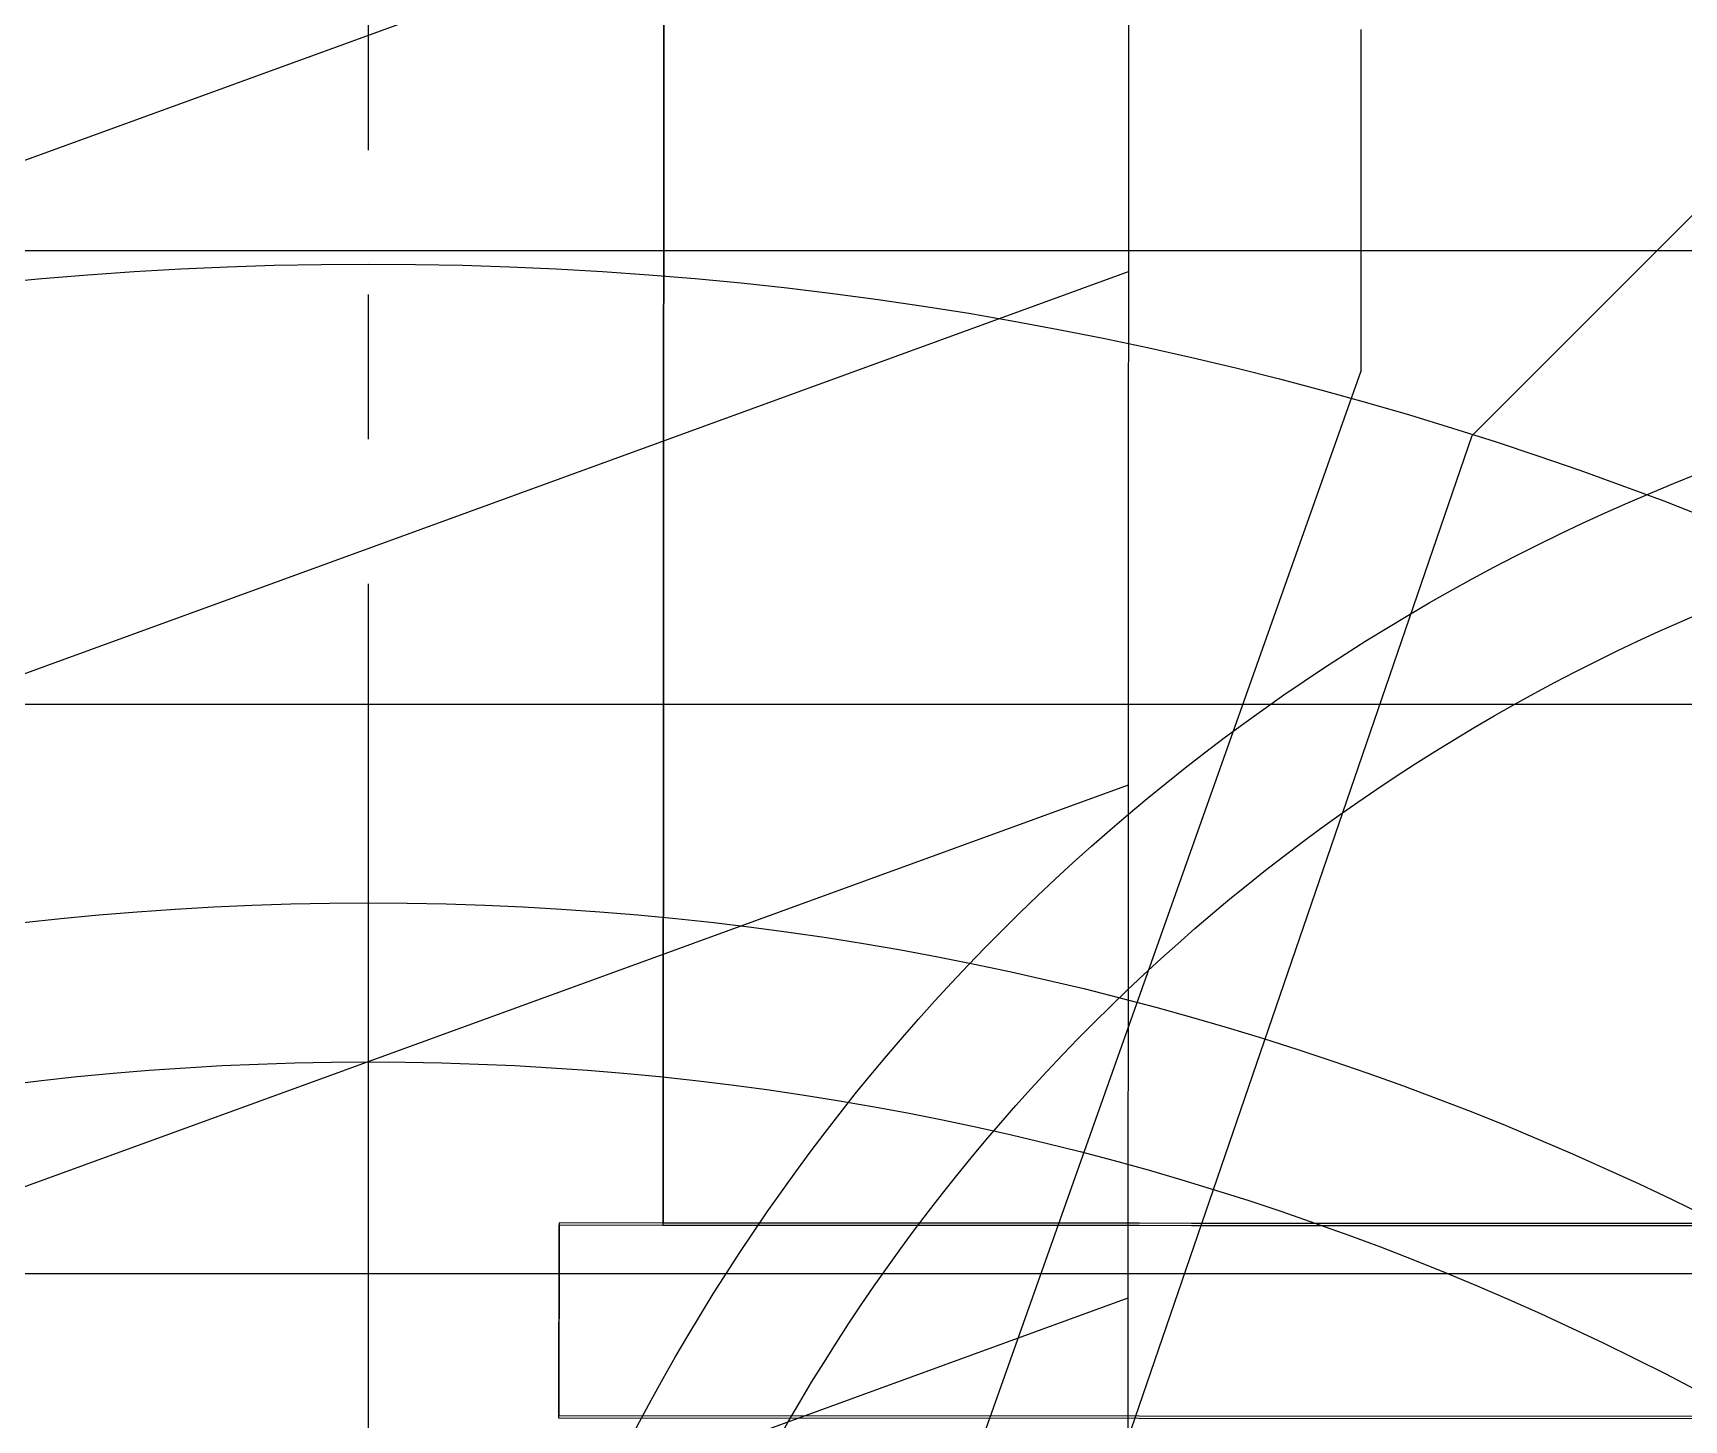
# Model space of a CAD drawing. Extents: x -381 to 213, y -63 to 250.
# Drawn here: x -121.53 to -104.41, y 38.45 to 52.83 of the extents above; entities that cross this region are included whole.
import ezdxf

# ---------------------------------------------------------------- set-up
doc = ezdxf.new("R2010")
doc.units = 0
doc.header["$MEASUREMENT"] = 0
for name, pattern in [('K5LT65535', [0]), ('K5LT_AXLED', [19.5, 15, -1.5, 1.5, -1.5]), ('K5LT_BASIC', [0])]:
    doc.linetypes.add(name, pattern=pattern)
doc.layers.add('Системный слой', color=7, linetype='Continuous')

# ---------------------------------------------------------------- blocks, each defined once
blk = doc.blocks.new('*U')
at = {"layer": 'Системный слой', "color": 5, "linetype": 'K5LT_BASIC'}
for p, q in [((-125.9, 86.86), (-125.928, 33.86)), ((-110.178, 33.852), (-110.15, 86.852)), ((97.099, 86.856), (97.07, 33.856)), ((-127.008, 33.861), (-127.009, 31.861)), ((-109.008, 33.851), (-127.008, 33.861)), ((-125.928, 33.86), (-110.178, 33.852)), ((95.99, 33.857), (95.989, 31.857)), ((113.99, 33.847), (95.99, 33.857)), ((97.07, 33.856), (112.82, 33.848)), ((-127.009, 31.861), (-109.009, 31.851)), ((95.989, 31.857), (113.989, 31.847)), ((43.495, 21.831), (-41.505, 21.831)), ((33.378, 11.223), (-46.622, 11.223))]:
    blk.add_line(p, q, dxfattribs=at)
at = {"layer": 'Системный слой', "color": 30, "linetype": 'K5LT_AXLED'}
for p, q in [((94.013, 5.981), (94.013, 74.478)), ((94.013, 5.981), (94.013, 74.478)), ((94.013, 5.982), (94.013, 72.497)), ((94.013, 5.982), (94.013, 72.497)), ((94.013, 5.981), (94.013, 70.516)), ((94.013, 5.981), (94.013, 70.516))]:
    blk.add_line(p, q, dxfattribs=at)
blk = doc.blocks.new('*F')
at = {"layer": 'Системный слой', "color": 5, "linetype": 'K5LT65535'}
for points in [[(-51.102, 49.761), (-128.234, 22.87), (-130.112, 20.429), (-130.112, 14.065), (-53.877, 14.065), (-43.829, 42.392), (-43.829, 45.933)], [(-51.58, 12.152), (-51.58, 15.788), (-42.68, 41.722), (-39.714, 44.689), (1.149, 44.689), (2.728, 43.11), (2.728, -18.333), (0.766, -21.534), (-1.148, -21.534)], [(-2.296, 17.128), (-38.374, 17.128), (-38.374, 39.425), (-36.125, 41.674), (-4.114, 41.674), (-2.313, 39.736), (-2.296, 17.128)]]:
    blk.add_lwpolyline(points, dxfattribs=at)
at = {"layer": 'Системный слой', "color": 5, "linetype": 'K5LT_BASIC'}
for centre, radius in [((94.013, 5.981), 62.534), ((94.013, 5.981), 62.534), ((94.013, 5.981), 37.817), ((94.013, 5.981), 37.817), ((94.013, 5.981), 31.192), ((94.013, 5.981), 31.192), ((94.013, 5.982), 29.543), ((94.013, 5.982), 29.543), ((-0.009, -0.168), 21.15), ((-0.009, -0.168), 19.8)]:
    blk.add_circle(centre, radius, dxfattribs=at)
at = {"layer": 'Системный слой'}
blk.add_blockref('*U', (0, 0), dxfattribs=at)
blk.add_blockref('*U', (0, 0), dxfattribs=at)
blk.add_blockref('*U', (0, 0), dxfattribs=at)
blk.add_blockref('*U', (0, 0), dxfattribs=at)
blk.add_blockref('*U', (0, 0), dxfattribs=at)
blk.add_blockref('*U', (0, 0), dxfattribs=at)
blk.add_blockref('*U', (0, 0), dxfattribs=at)
blk.add_blockref('*U', (0, 0), dxfattribs=at)
blk.add_blockref('*U', (0, 0), dxfattribs=at)
blk.add_blockref('*U', (0, 0), dxfattribs=at)
blk.add_blockref('*U', (0, 0), dxfattribs=at)
blk.add_blockref('*U', (0, 0), dxfattribs=at)
blk.add_blockref('*U', (0, 0), dxfattribs=at)
blk.add_blockref('*U', (0, 0), dxfattribs=at)
blk.add_blockref('*U', (0, 0), dxfattribs=at)
blk.add_blockref('*U', (0, 0), dxfattribs=at)
blk.add_blockref('*U', (0, 0), dxfattribs=at)
blk.add_blockref('*U', (0, 0), dxfattribs=at)
blk.add_blockref('*U', (0, 0), dxfattribs=at)
blk.add_blockref('*U', (0, 0), dxfattribs=at)
blk.add_blockref('*U', (0, 0), dxfattribs=at)
blk.add_blockref('*U', (0, 0), dxfattribs=at)
blk.add_blockref('*U', (0, 0), dxfattribs=at)
blk.add_blockref('*U', (0, 0), dxfattribs=at)
blk.add_blockref('*U', (0, 0), dxfattribs=at)
blk.add_blockref('*U', (0, 0), dxfattribs=at)
blk.add_blockref('*U', (0, 0), dxfattribs=at)
blk.add_blockref('*U', (0, 0), dxfattribs=at)
blk.add_blockref('*U', (0, 0), dxfattribs=at)
blk.add_blockref('*U', (0, 0), dxfattribs=at)
blk.add_blockref('*U', (0, 0), dxfattribs=at)
blk.add_blockref('*U', (0, 0), dxfattribs=at)
blk.add_blockref('*U', (0, 0), dxfattribs=at)
blk.add_blockref('*U', (0, 0), dxfattribs=at)
blk.add_blockref('*U', (0, 0), dxfattribs=at)
blk.add_blockref('*U', (0, 0), dxfattribs=at)
blk.add_blockref('*U', (0, 0), dxfattribs=at)
blk.add_blockref('*U', (0, 0), dxfattribs=at)
blk.add_blockref('*U', (0, 0), dxfattribs=at)
blk.add_blockref('*U', (0, 0), dxfattribs=at)
blk.add_blockref('*U', (0, 0), dxfattribs=at)
blk.add_blockref('*U', (0, 0), dxfattribs=at)
blk.add_blockref('*U', (0, 0), dxfattribs=at)
blk.add_blockref('*U', (0, 0), dxfattribs=at)
blk.add_blockref('*U', (0, 0), dxfattribs=at)
blk.add_blockref('*U', (0, 0), dxfattribs=at)
blk.add_blockref('*U', (0, 0), dxfattribs=at)
blk.add_blockref('*U', (0, 0), dxfattribs=at)
blk.add_blockref('*U', (0, 0), dxfattribs=at)
blk.add_blockref('*U', (0, 0), dxfattribs=at)
blk.add_blockref('*U', (0, 0), dxfattribs=at)
blk.add_blockref('*U', (0, 0), dxfattribs=at)
blk.add_blockref('*U', (0, 0), dxfattribs=at)
blk.add_blockref('*U', (0, 0), dxfattribs=at)
blk.add_blockref('*U', (0, 0), dxfattribs=at)
blk.add_blockref('*U', (0, 0), dxfattribs=at)
blk.add_blockref('*U', (0, 0), dxfattribs=at)
blk.add_blockref('*U', (0, 0), dxfattribs=at)
blk.add_blockref('*U', (0, 0), dxfattribs=at)
blk.add_blockref('*U', (0, 0), dxfattribs=at)
blk.add_blockref('*U', (0, 0), dxfattribs=at)
blk.add_blockref('*U', (0, 0), dxfattribs=at)
blk.add_blockref('*U', (0, 0), dxfattribs=at)
blk.add_blockref('*U', (0, 0), dxfattribs=at)
blk.add_blockref('*U', (0, 0), dxfattribs=at)
blk.add_blockref('*U', (0, 0), dxfattribs=at)
blk.add_blockref('*U', (0, 0), dxfattribs=at)
blk.add_blockref('*U', (0, 0), dxfattribs=at)
blk.add_blockref('*U', (0, 0), dxfattribs=at)
blk.add_blockref('*U', (0, 0), dxfattribs=at)
blk.add_blockref('*U', (0, 0), dxfattribs=at)
blk.add_blockref('*U', (0, 0), dxfattribs=at)
blk.add_blockref('*U', (0, 0), dxfattribs=at)
blk.add_blockref('*U', (0, 0), dxfattribs=at)
blk.add_blockref('*U', (0, 0), dxfattribs=at)
blk.add_blockref('*U', (0, 0), dxfattribs=at)
blk.add_blockref('*U', (0, 0), dxfattribs=at)
blk.add_blockref('*U', (0, 0), dxfattribs=at)
blk.add_blockref('*U', (0, 0), dxfattribs=at)
blk.add_blockref('*U', (0, 0), dxfattribs=at)
blk.add_blockref('*U', (0, 0), dxfattribs=at)
blk.add_blockref('*U', (0, 0), dxfattribs=at)
blk.add_blockref('*U', (0, 0), dxfattribs=at)
blk.add_blockref('*U', (0, 0), dxfattribs=at)
blk.add_blockref('*U', (0, 0), dxfattribs=at)
blk.add_blockref('*U', (0, 0), dxfattribs=at)
blk.add_blockref('*U', (0, 0), dxfattribs=at)
blk.add_blockref('*U', (0, 0), dxfattribs=at)
blk.add_blockref('*U', (0, 0), dxfattribs=at)
blk.add_blockref('*U', (0, 0), dxfattribs=at)
blk.add_blockref('*U', (0, 0), dxfattribs=at)
blk.add_blockref('*U', (0, 0), dxfattribs=at)
blk.add_blockref('*U', (0, 0), dxfattribs=at)
blk.add_blockref('*U', (0, 0), dxfattribs=at)
blk.add_blockref('*U', (0, 0), dxfattribs=at)
blk.add_blockref('*U', (0, 0), dxfattribs=at)
blk.add_blockref('*U', (0, 0), dxfattribs=at)
blk.add_blockref('*U', (0, 0), dxfattribs=at)
blk.add_blockref('*U', (0, 0), dxfattribs=at)
blk.add_blockref('*U', (0, 0), dxfattribs=at)
blk.add_blockref('*U', (0, 0), dxfattribs=at)
blk.add_blockref('*U', (0, 0), dxfattribs=at)
blk.add_blockref('*U', (0, 0), dxfattribs=at)
blk.add_blockref('*U', (0, 0), dxfattribs=at)
blk.add_blockref('*U', (0, 0), dxfattribs=at)
blk.add_blockref('*U', (0, 0), dxfattribs=at)
blk.add_blockref('*U', (0, 0), dxfattribs=at)
blk.add_blockref('*U', (0, 0), dxfattribs=at)
blk.add_blockref('*U', (0, 0), dxfattribs=at)
blk.add_blockref('*U', (0, 0), dxfattribs=at)
blk.add_blockref('*U', (0, 0), dxfattribs=at)
blk.add_blockref('*U', (0, 0), dxfattribs=at)
blk.add_blockref('*U', (0, 0), dxfattribs=at)
blk.add_blockref('*U', (0, 0), dxfattribs=at)
blk.add_blockref('*U', (0, 0), dxfattribs=at)
blk.add_blockref('*U', (0, 0), dxfattribs=at)
blk.add_blockref('*U', (0, 0), dxfattribs=at)
blk.add_blockref('*U', (0, 0), dxfattribs=at)
blk.add_blockref('*U', (0, 0), dxfattribs=at)
blk.add_blockref('*U', (0, 0), dxfattribs=at)
blk.add_blockref('*U', (0, 0), dxfattribs=at)
blk.add_blockref('*U', (0, 0), dxfattribs=at)
blk.add_blockref('*U', (0, 0), dxfattribs=at)
blk.add_blockref('*U', (0, 0), dxfattribs=at)
blk.add_blockref('*U', (0, 0), dxfattribs=at)
blk.add_blockref('*U', (0, 0), dxfattribs=at)
blk.add_blockref('*U', (0, 0), dxfattribs=at)
blk.add_blockref('*U', (0, 0), dxfattribs=at)
blk.add_blockref('*U', (0, 0), dxfattribs=at)
blk.add_blockref('*U', (0, 0), dxfattribs=at)
blk.add_blockref('*U', (0, 0), dxfattribs=at)
blk.add_blockref('*U', (0, 0), dxfattribs=at)
blk.add_blockref('*U', (0, 0), dxfattribs=at)
blk.add_blockref('*U', (0, 0), dxfattribs=at)
blk.add_blockref('*U', (0, 0), dxfattribs=at)
blk.add_blockref('*U', (0, 0), dxfattribs=at)
blk.add_blockref('*U', (0, 0), dxfattribs=at)
blk.add_blockref('*U', (0, 0), dxfattribs=at)
blk.add_blockref('*U', (0, 0), dxfattribs=at)
blk.add_blockref('*U', (0, 0), dxfattribs=at)
blk.add_blockref('*U', (0, 0), dxfattribs=at)
blk.add_blockref('*U', (0, 0), dxfattribs=at)
blk.add_blockref('*U', (0, 0), dxfattribs=at)
blk.add_blockref('*U', (0, 0), dxfattribs=at)
blk.add_blockref('*U', (0, 0), dxfattribs=at)
blk.add_blockref('*U', (0, 0), dxfattribs=at)
blk.add_blockref('*U', (0, 0), dxfattribs=at)
blk.add_blockref('*U', (0, 0), dxfattribs=at)
blk.add_blockref('*U', (0, 0), dxfattribs=at)
blk.add_blockref('*U', (0, 0), dxfattribs=at)
blk.add_blockref('*U', (0, 0), dxfattribs=at)
blk.add_blockref('*U', (0, 0), dxfattribs=at)
blk.add_blockref('*U', (0, 0), dxfattribs=at)
blk.add_blockref('*U', (0, 0), dxfattribs=at)
blk.add_blockref('*U', (0, 0), dxfattribs=at)
blk.add_blockref('*U', (0, 0), dxfattribs=at)
blk.add_blockref('*U', (0, 0), dxfattribs=at)
blk.add_blockref('*U', (0, 0), dxfattribs=at)
blk.add_blockref('*U', (0, 0), dxfattribs=at)
blk.add_blockref('*U', (0, 0), dxfattribs=at)
blk.add_blockref('*U', (0, 0), dxfattribs=at)
blk.add_blockref('*U', (0, 0), dxfattribs=at)
blk.add_blockref('*U', (0, 0), dxfattribs=at)
blk.add_blockref('*U', (0, 0), dxfattribs=at)
blk.add_blockref('*U', (0, 0), dxfattribs=at)
blk.add_blockref('*U', (0, 0), dxfattribs=at)
blk.add_blockref('*U', (0, 0), dxfattribs=at)
blk.add_blockref('*U', (0, 0), dxfattribs=at)
blk.add_blockref('*U', (0, 0), dxfattribs=at)
blk.add_blockref('*U', (0, 0), dxfattribs=at)
blk.add_blockref('*U', (0, 0), dxfattribs=at)
blk.add_blockref('*U', (0, 0), dxfattribs=at)
blk.add_blockref('*U', (0, 0), dxfattribs=at)
blk.add_blockref('*U', (0, 0), dxfattribs=at)
blk.add_blockref('*U', (0, 0), dxfattribs=at)
blk.add_blockref('*U', (0, 0), dxfattribs=at)
blk.add_blockref('*U', (0, 0), dxfattribs=at)
blk.add_blockref('*U', (0, 0), dxfattribs=at)
blk.add_blockref('*U', (0, 0), dxfattribs=at)
blk.add_blockref('*U', (0, 0), dxfattribs=at)
blk.add_blockref('*U', (0, 0), dxfattribs=at)
blk.add_blockref('*U', (0, 0), dxfattribs=at)
blk.add_blockref('*U', (0, 0), dxfattribs=at)
blk.add_blockref('*U', (0, 0), dxfattribs=at)
blk.add_blockref('*U', (0, 0), dxfattribs=at)
blk.add_blockref('*U', (0, 0), dxfattribs=at)
blk.add_blockref('*U', (0, 0), dxfattribs=at)
blk.add_blockref('*U', (0, 0), dxfattribs=at)
blk.add_blockref('*U', (0, 0), dxfattribs=at)
blk.add_blockref('*U', (0, 0), dxfattribs=at)
blk.add_blockref('*U', (0, 0), dxfattribs=at)
blk.add_blockref('*U', (0, 0), dxfattribs=at)
blk.add_blockref('*U', (0, 0), dxfattribs=at)
blk.add_blockref('*U', (0, 0), dxfattribs=at)
blk.add_blockref('*U', (0, 0), dxfattribs=at)
blk.add_blockref('*U', (0, 0), dxfattribs=at)
blk.add_blockref('*U', (0, 0), dxfattribs=at)
blk.add_blockref('*U', (0, 0), dxfattribs=at)
blk.add_blockref('*U', (0, 0), dxfattribs=at)
blk.add_blockref('*U', (0, 0), dxfattribs=at)
blk.add_blockref('*U', (0, 0), dxfattribs=at)
blk.add_blockref('*U', (0, 0), dxfattribs=at)
blk.add_blockref('*U', (0, 0), dxfattribs=at)
blk.add_blockref('*U', (0, 0), dxfattribs=at)
blk.add_blockref('*U', (0, 0), dxfattribs=at)
blk.add_blockref('*U', (0, 0), dxfattribs=at)
blk.add_blockref('*U', (0, 0), dxfattribs=at)

msp = doc.modelspace()

# ---------------------------------------------------------------- hatches: boundary and pattern name
at = {"layer": 'Системный слой'}
h = msp.add_hatch(dxfattribs=at)
h.set_pattern_fill('Металл', color=0, style=0, pattern_type=0)
h.set_pattern_definition([(20, (0, 0), (-1.7101, 4.69846), [])])
h.paths.add_polyline_path([(-110.15, 86.852), (-125.9, 86.86), (-125.928, 33.86), (-110.178, 33.852)])

# ---------------------------------------------------------------- block references
for name, p in [('*F', (-96.515, 28.741)), ('*F', (-63.927, 6.935)), ('*F', (-212.068, 6.637)), ('*F', (10.927, 6.609)), ('*U', (0, 0)), ('*U', (0, 0)), ('*U', (0, 0)), ('*U', (0, 0)), ('*U', (0, 0)), ('*U', (0, 0)), ('*U', (0, 0)), ('*U', (0, 0)), ('*U', (0, 0)), ('*U', (0, 0)), ('*U', (0, 0)), ('*U', (0, 0)), ('*U', (0, 0)), ('*U', (0, 0))]:
    msp.add_blockref(name, p, dxfattribs=at)

doc.saveas('drawing.dxf')
